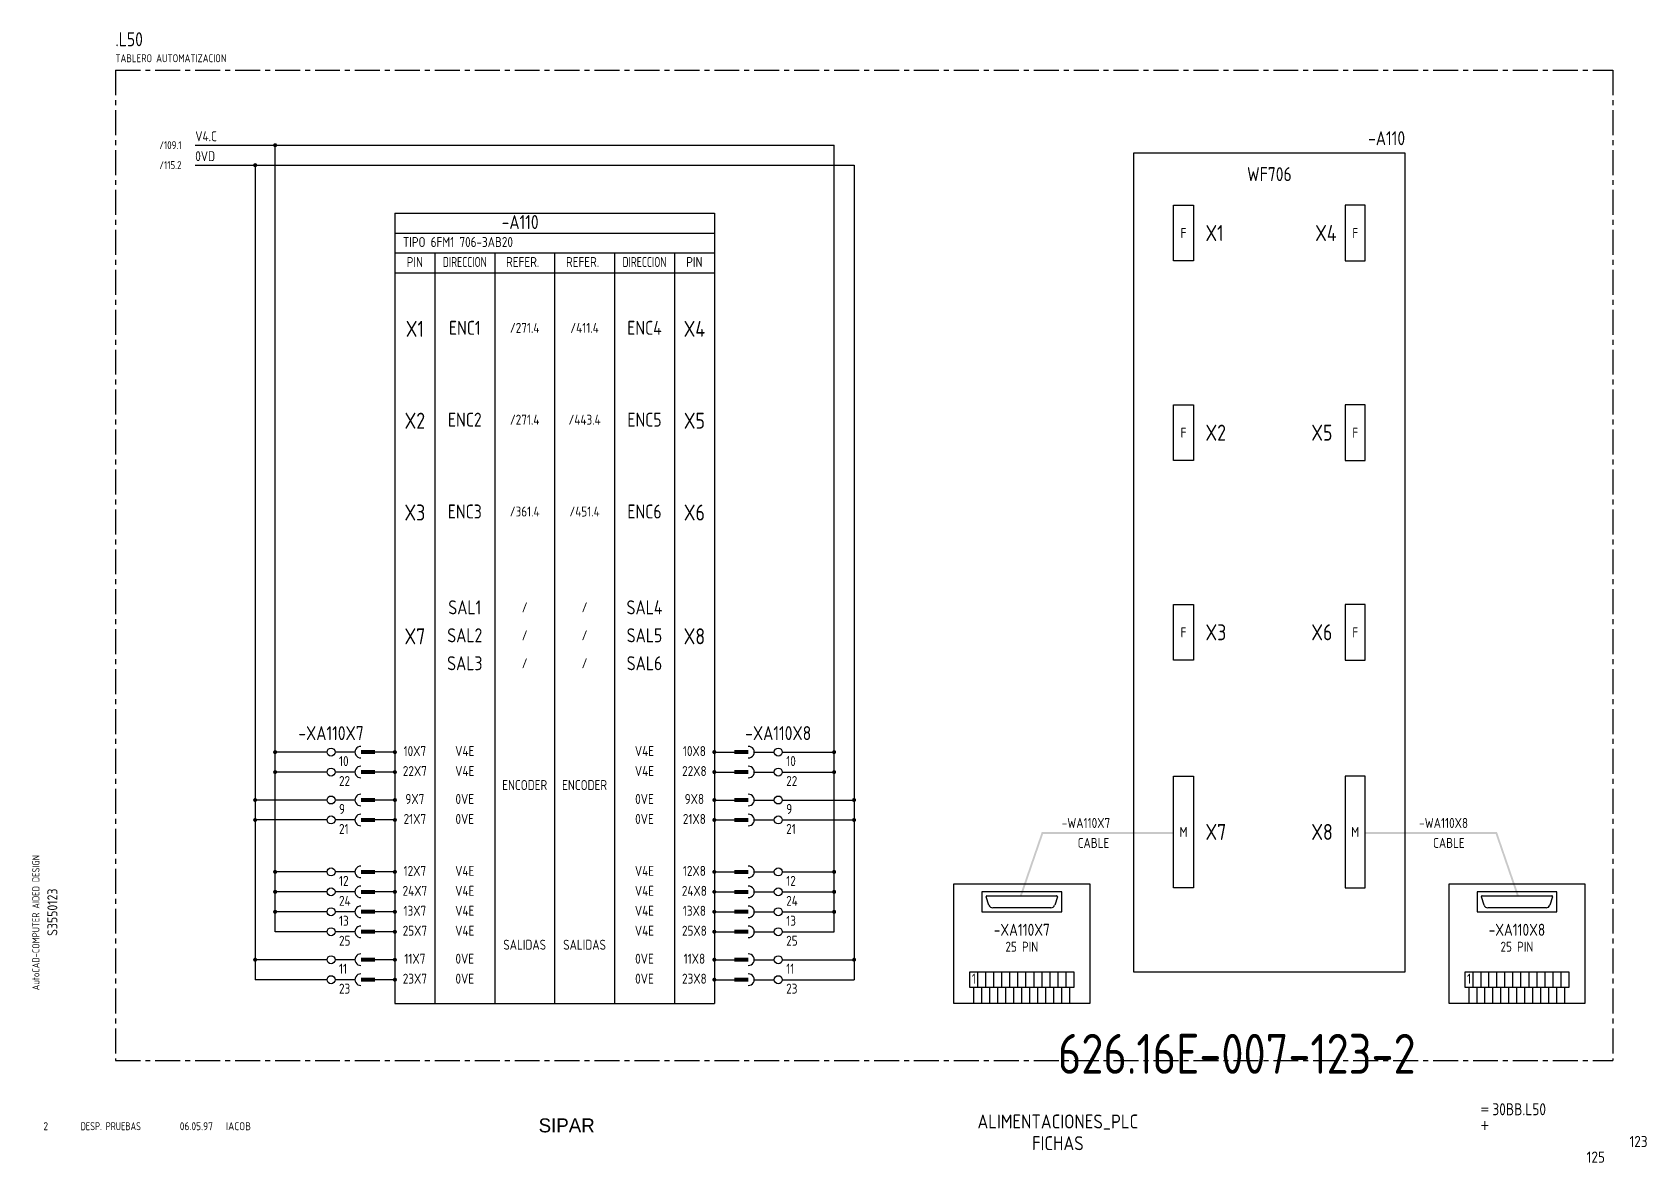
# Model space of a CAD drawing. Extents: x 10 to 983, y 6 to 547.
# Drawn here: x 9.7 to 414, y 5.6 to 288.8 of the extents above; entities that cross this region are included whole.
import ezdxf
from ezdxf.enums import TextEntityAlignment as Align

# ---------------------------------------------------------------- set-up
doc = ezdxf.new("R2010")
doc.units = 0
doc.header["$LTSCALE"] = 5
doc.header["$MEASUREMENT"] = 0
doc.linetypes.add('CENTER', pattern=[2, 1.25, -0.25, 0.25, -0.25])
doc.layers.get('0').update_dxf_attribs({"linetype": 'CONTINUOUS'})
doc.layers.add('3', color=3, linetype='CONTINUOUS')
doc.layers.add('CART', color=7, linetype='CONTINUOUS')
doc.styles.add('DIN', font='DIN.shx', dxfattribs={"width": 0.85})
doc.styles.add('N', font='ROMANS', dxfattribs={"width": 0.85, "height": 3})
doc.styles.add('X', font='UNIV.SHX', dxfattribs={"height": 3.5})

# ---------------------------------------------------------------- blocks, each defined once
blk = doc.blocks.new('B5-3')
at = {"linetype": 'Continuous', "const_width": 0.5}
blk.add_lwpolyline([(-0.25, 0, 1), (0.25, 0, 1)], format="xyb", close=True, dxfattribs=at)
blk = doc.blocks.new('REV2')
at = {"color": 3, "style": 'DIN'}
for s, width, p in [('2', 0.9, (12.45, 13.79)), ('DESP. PRUEBAS', 0.8, (21.76, 13.79)), ('06.05.97', 0.9, (46.59, 13.79)), ('IACOB', 0.9, (58.16, 13.79))]:
    blk.add_text(s, height=2, dxfattribs=dict(at, width=width)).set_placement(p)

msp = doc.modelspace()

# ---------------------------------------------------------------- linework, layer by layer
at = {"color": 3, "linetype": 'CENTER'}
for p, q in [((30.48, 279.27), (405.48, 279.27)), ((30.48, 279.27), (30.48, 31.23)), ((405.48, 279.27), (405.48, 31.23)), ((30.48, 31.23), (405.48, 31.23))]:
    msp.add_line(p, q, dxfattribs=at)
for p, q in [((50.48, 260.49), (210.48, 260.49)), ((70.48, 63.49), (70.48, 260.49)), ((210.48, 63.49), (210.48, 260.49)), ((50.48, 255.49), (215.48, 255.49)), ((65.48, 255.49), (65.48, 51.49)), ((215.48, 255.49), (215.48, 51.49)), ((295.48, 245.49), (300.48, 245.49)), ((295.48, 231.49), (295.48, 245.49)), ((300.48, 245.49), (300.48, 231.49)), ((338.48, 245.49), (338.48, 231.49)), ((343.48, 245.49), (338.48, 245.49)), ((343.48, 231.49), (343.48, 245.49)), ((300.48, 231.49), (295.48, 231.49)), ((338.48, 231.49), (343.48, 231.49)), ((295.48, 181.49), (295.48, 195.49)), ((295.48, 195.49), (300.48, 195.49)), ((300.48, 195.49), (300.48, 181.49)), ((343.48, 195.49), (338.48, 195.49)), ((338.48, 195.49), (338.48, 181.49)), ((343.48, 181.49), (343.48, 195.49)), ((300.48, 181.49), (295.48, 181.49)), ((338.48, 181.49), (343.48, 181.49)), ((295.48, 145.49), (300.48, 145.49)), ((295.48, 131.49), (295.48, 145.49)), ((300.48, 145.49), (300.48, 131.49)), ((338.48, 145.49), (338.48, 131.49)), ((343.48, 145.49), (338.48, 145.49)), ((343.48, 131.49), (343.48, 145.49)), ((300.48, 131.49), (295.48, 131.49)), ((338.48, 131.49), (343.48, 131.49)), ((83.48, 108.49), (70.48, 108.49)), ((90.48, 108.49), (85.48, 108.49)), ((100.48, 108.49), (95.48, 108.49)), ((180.48, 108.49), (185.48, 108.49)), ((190.48, 108.49), (195.48, 108.49)), ((197.48, 108.49), (210.48, 108.49)), ((83.48, 103.49), (70.48, 103.49)), ((90.48, 103.49), (85.48, 103.49)), ((100.48, 103.49), (95.48, 103.49)), ((180.48, 103.49), (185.48, 103.49)), ((190.48, 103.49), (195.48, 103.49)), ((197.48, 103.49), (210.48, 103.49)), ((295.48, 74.49), (295.48, 102.49)), ((295.48, 102.49), (300.48, 102.49)), ((300.48, 102.49), (300.48, 74.49)), ((343.48, 102.49), (338.48, 102.49)), ((338.48, 102.49), (338.48, 74.49)), ((343.48, 74.49), (343.48, 102.49)), ((83.48, 96.49), (65.48, 96.49)), ((90.48, 96.49), (85.48, 96.49)), ((100.48, 96.49), (95.48, 96.49)), ((180.48, 96.49), (185.48, 96.49)), ((190.48, 96.49), (195.48, 96.49)), ((197.48, 96.49), (215.48, 96.49)), ((83.48, 91.49), (65.48, 91.49)), ((90.48, 91.49), (85.48, 91.49)), ((100.48, 91.49), (95.48, 91.49)), ((180.48, 91.49), (185.48, 91.49)), ((190.48, 91.49), (195.48, 91.49)), ((197.48, 91.49), (215.48, 91.49)), ((83.48, 78.49), (70.48, 78.49)), ((90.48, 78.49), (85.48, 78.49)), ((100.48, 78.49), (95.48, 78.49)), ((180.48, 78.49), (185.48, 78.49)), ((190.48, 78.49), (195.48, 78.49)), ((197.48, 78.49), (210.48, 78.49)), ((83.48, 73.49), (70.48, 73.49)), ((90.48, 73.49), (85.48, 73.49)), ((100.48, 73.49), (95.48, 73.49)), ((180.48, 73.49), (185.48, 73.49)), ((190.48, 73.49), (195.48, 73.49)), ((197.48, 73.49), (210.48, 73.49)), ((240.48, 45.49), (240.48, 75.49)), ((240.48, 75.49), (274.48, 75.49)), ((247.48, 73.49), (247.48, 68.49)), ((267.48, 73.49), (247.48, 73.49)), ((267.48, 68.49), (267.48, 73.49)), ((274.48, 75.49), (274.48, 45.49)), ((300.48, 74.49), (295.48, 74.49)), ((338.48, 74.49), (343.48, 74.49)), ((364.48, 75.49), (398.48, 75.49)), ((364.48, 45.49), (364.48, 75.49)), ((391.48, 73.49), (371.48, 73.49)), ((371.48, 73.49), (371.48, 68.49)), ((391.48, 68.49), (391.48, 73.49)), ((398.48, 75.49), (398.48, 45.49)), ((249.25, 70.18), (248.57, 72.23)), ((248.76, 72.49), (266.2, 72.49)), ((264.76, 69.49), (250.2, 69.49)), ((266.39, 72.23), (265.71, 70.18)), ((373.25, 70.18), (372.57, 72.23)), ((372.76, 72.49), (390.2, 72.49)), ((388.76, 69.49), (374.2, 69.49)), ((390.39, 72.23), (389.71, 70.18)), ((83.48, 68.49), (70.48, 68.49)), ((90.48, 68.49), (85.48, 68.49)), ((100.48, 68.49), (95.48, 68.49)), ((180.48, 68.49), (185.48, 68.49)), ((190.48, 68.49), (195.48, 68.49)), ((197.48, 68.49), (210.48, 68.49)), ((247.48, 68.49), (267.48, 68.49)), ((371.48, 68.49), (391.48, 68.49)), ((83.48, 63.49), (70.48, 63.49)), ((90.48, 63.49), (85.48, 63.49)), ((100.48, 63.49), (95.48, 63.49)), ((180.48, 63.49), (185.48, 63.49)), ((190.48, 63.49), (195.48, 63.49)), ((197.48, 63.49), (210.48, 63.49)), ((83.48, 56.49), (65.48, 56.49)), ((90.48, 56.49), (85.48, 56.49)), ((100.48, 56.49), (95.48, 56.49)), ((180.48, 56.49), (185.48, 56.49)), ((190.48, 56.49), (195.48, 56.49)), ((197.48, 56.49), (215.48, 56.49)), ((244.48, 49.49), (244.48, 53.49)), ((244.48, 53.49), (270.48, 53.49)), ((246.48, 49.49), (246.48, 53.49)), ((248.48, 49.49), (248.48, 53.49)), ((250.48, 49.49), (250.48, 53.49)), ((252.48, 49.49), (252.48, 53.49)), ((254.48, 49.49), (254.48, 53.49)), ((256.48, 49.49), (256.48, 53.49)), ((258.48, 49.49), (258.48, 53.49)), ((260.48, 53.49), (260.48, 49.49)), ((262.48, 53.49), (262.48, 49.49)), ((264.48, 53.49), (264.48, 49.49)), ((266.48, 53.49), (266.48, 49.49)), ((268.48, 53.49), (268.48, 49.49)), ((270.48, 53.49), (270.48, 49.49)), ((368.48, 53.49), (394.48, 53.49)), ((368.48, 49.49), (368.48, 53.49)), ((370.48, 49.49), (370.48, 53.49)), ((372.48, 49.49), (372.48, 53.49)), ((374.48, 49.49), (374.48, 53.49)), ((376.48, 49.49), (376.48, 53.49)), ((378.48, 49.49), (378.48, 53.49)), ((380.48, 49.49), (380.48, 53.49)), ((382.48, 49.49), (382.48, 53.49)), ((384.48, 53.49), (384.48, 49.49)), ((386.48, 53.49), (386.48, 49.49)), ((388.48, 53.49), (388.48, 49.49)), ((390.48, 53.49), (390.48, 49.49)), ((392.48, 53.49), (392.48, 49.49)), ((394.48, 53.49), (394.48, 49.49)), ((83.48, 51.49), (65.48, 51.49)), ((90.48, 51.49), (85.48, 51.49)), ((100.48, 51.49), (95.48, 51.49)), ((180.48, 51.49), (185.48, 51.49)), ((190.48, 51.49), (195.48, 51.49)), ((197.48, 51.49), (215.48, 51.49)), ((270.48, 49.49), (244.48, 49.49)), ((245.48, 45.49), (245.48, 49.49)), ((247.48, 45.49), (247.48, 49.49)), ((249.48, 45.49), (249.48, 49.49)), ((251.48, 45.49), (251.48, 49.49)), ((253.48, 45.49), (253.48, 49.49)), ((255.48, 45.49), (255.48, 49.49)), ((257.48, 45.49), (257.48, 49.49)), ((259.48, 45.49), (259.48, 49.49)), ((261.48, 45.49), (261.48, 49.49)), ((263.48, 45.49), (263.48, 49.49)), ((265.48, 45.49), (265.48, 49.49)), ((267.48, 45.49), (267.48, 49.49)), ((269.48, 45.49), (269.48, 49.49)), ((394.48, 49.49), (368.48, 49.49)), ((369.48, 45.49), (369.48, 49.49)), ((371.48, 45.49), (371.48, 49.49)), ((373.48, 45.49), (373.48, 49.49)), ((375.48, 45.49), (375.48, 49.49)), ((377.48, 45.49), (377.48, 49.49)), ((379.48, 45.49), (379.48, 49.49)), ((381.48, 45.49), (381.48, 49.49)), ((383.48, 45.49), (383.48, 49.49)), ((385.48, 45.49), (385.48, 49.49)), ((387.48, 45.49), (387.48, 49.49)), ((389.48, 45.49), (389.48, 49.49)), ((391.48, 45.49), (391.48, 49.49)), ((393.48, 45.49), (393.48, 49.49)), ((274.48, 45.49), (240.48, 45.49)), ((398.48, 45.49), (364.48, 45.49))]:
    msp.add_line(p, q)
at = {"linetype": 'Continuous', "const_width": 0.5}
msp.add_lwpolyline([(65.23, 255.49, 1), (65.73, 255.49, 1)], format="xyb", close=True, dxfattribs=at)
for centre in [(84.48, 108.49), (196.48, 108.49), (84.48, 103.49), (196.48, 103.49), (84.48, 96.49), (196.48, 96.49), (84.48, 91.49), (196.48, 91.49), (84.48, 78.49), (196.48, 78.49), (84.48, 73.49), (196.48, 73.49), (84.48, 68.49), (196.48, 68.49), (84.48, 63.49), (196.48, 63.49), (84.48, 56.49), (196.48, 56.49), (84.48, 51.49), (196.48, 51.49)]:
    msp.add_circle(centre, 1)
for centre, radius, start, end in [((91.92, 108.49), 1.44, 87.5221, 272.4779), ((189.04, 108.49), 1.44, 267.5221, 92.4779), ((91.92, 103.49), 1.44, 87.5221, 272.4779), ((189.04, 103.49), 1.44, 267.5221, 92.4779), ((91.92, 96.49), 1.44, 87.5221, 272.4779), ((189.04, 96.49), 1.44, 267.5221, 92.4779), ((91.92, 91.49), 1.44, 87.5221, 272.4779), ((189.04, 91.49), 1.44, 267.5221, 92.4779), ((91.92, 78.49), 1.44, 87.5221, 272.4779), ((189.04, 78.49), 1.44, 267.5221, 92.4779), ((91.92, 73.49), 1.44, 87.5221, 272.4779), ((189.04, 73.49), 1.44, 267.5221, 92.4779), ((91.92, 68.49), 1.44, 87.5221, 272.4779), ((189.04, 68.49), 1.44, 267.5221, 92.4779), ((248.76, 72.29), 0.2, 90, 198.4349), ((250.2, 70.49), 1, 198.4349, 270), ((264.76, 70.49), 1, 270, 341.5651), ((266.2, 72.29), 0.2, 341.5651, 90), ((372.76, 72.29), 0.2, 90, 198.4349), ((374.2, 70.49), 1, 198.4349, 270), ((388.76, 70.49), 1, 270, 341.5651), ((390.2, 72.29), 0.2, 341.5651, 90), ((91.92, 63.49), 1.44, 87.5221, 272.4779), ((189.04, 63.49), 1.44, 267.5221, 92.4779), ((91.92, 56.49), 1.44, 87.5221, 272.4779), ((189.04, 56.49), 1.44, 267.5221, 92.4779), ((91.92, 51.49), 1.44, 87.5221, 272.4779), ((189.04, 51.49), 1.44, 267.5221, 92.4779)]:
    msp.add_arc(centre, radius, start, end)
for points in [[(91.98, 107.99), (91.98, 108.99), (95.48, 107.99), (95.48, 108.99)], [(188.98, 107.99), (188.98, 108.99), (185.48, 107.99), (185.48, 108.99)], [(91.98, 102.99), (91.98, 103.99), (95.48, 102.99), (95.48, 103.99)], [(188.98, 102.99), (188.98, 103.99), (185.48, 102.99), (185.48, 103.99)], [(91.98, 95.99), (91.98, 96.99), (95.48, 95.99), (95.48, 96.99)], [(188.98, 95.99), (188.98, 96.99), (185.48, 95.99), (185.48, 96.99)], [(91.98, 90.99), (91.98, 91.99), (95.48, 90.99), (95.48, 91.99)], [(188.98, 90.99), (188.98, 91.99), (185.48, 90.99), (185.48, 91.99)], [(256.98, 72.49), (257.48, 72.49), (262.48, 88.49), (262.98, 88.49)], [(262.48, 88.49), (262.48, 87.99), (295.48, 88.49), (295.48, 87.99)], [(376.48, 88.49), (376.48, 87.99), (343.48, 88.49), (343.48, 87.99)], [(381.98, 72.49), (381.48, 72.49), (376.48, 88.49), (375.98, 88.49)], [(91.98, 77.99), (91.98, 78.99), (95.48, 77.99), (95.48, 78.99)], [(188.98, 77.99), (188.98, 78.99), (185.48, 77.99), (185.48, 78.99)], [(91.98, 72.99), (91.98, 73.99), (95.48, 72.99), (95.48, 73.99)], [(188.98, 72.99), (188.98, 73.99), (185.48, 72.99), (185.48, 73.99)], [(91.98, 67.99), (91.98, 68.99), (95.48, 67.99), (95.48, 68.99)], [(188.98, 67.99), (188.98, 68.99), (185.48, 67.99), (185.48, 68.99)], [(91.98, 62.99), (91.98, 63.99), (95.48, 62.99), (95.48, 63.99)], [(188.98, 62.99), (188.98, 63.99), (185.48, 62.99), (185.48, 63.99)], [(91.98, 55.99), (91.98, 56.99), (95.48, 55.99), (95.48, 56.99)], [(188.98, 55.99), (188.98, 56.99), (185.48, 55.99), (185.48, 56.99)], [(91.98, 50.99), (91.98, 51.99), (95.48, 50.99), (95.48, 51.99)], [(188.98, 50.99), (188.98, 51.99), (185.48, 50.99), (185.48, 51.99)]]:
    msp.add_solid(points)
at = {"layer": '3'}
for p, q in [((353.48, 258.49), (285.48, 258.49)), ((285.48, 258.49), (285.48, 53.49)), ((353.48, 53.49), (353.48, 258.49)), ((100.48, 243.49), (180.48, 243.49)), ((100.48, 243.49), (100.48, 45.49)), ((180.48, 243.49), (180.48, 45.49)), ((100.48, 238.49), (180.48, 238.49)), ((100.48, 233.49), (180.48, 233.49)), ((110.48, 233.49), (110.48, 45.49)), ((125.48, 233.49), (125.48, 45.49)), ((140.48, 233.49), (140.48, 45.49)), ((155.48, 233.49), (155.48, 45.49)), ((170.48, 233.49), (170.48, 45.49)), ((100.48, 228.49), (180.48, 228.49)), ((285.48, 53.49), (353.48, 53.49)), ((100.48, 45.49), (180.48, 45.49))]:
    msp.add_line(p, q, dxfattribs=at)

# ---------------------------------------------------------------- block references
for p in [(70.48, 260.49), (70.48, 108.49), (100.48, 108.49), (70.48, 103.49), (100.48, 103.49), (65.48, 96.49), (100.48, 96.49), (65.48, 91.49), (100.48, 91.49), (70.48, 78.49), (100.48, 78.49), (70.48, 73.49), (100.48, 73.49), (70.48, 68.49), (100.48, 68.49), (100.48, 63.49), (65.48, 56.49), (100.48, 56.49), (100.48, 51.49)]:
    msp.add_blockref('B5-3', p)
at = {"xscale": -1}
for p in [(180.48, 108.49), (210.48, 108.49), (180.48, 103.49), (210.48, 103.49), (180.48, 96.49), (215.48, 96.49), (180.48, 91.49), (215.48, 91.49), (180.48, 78.49), (210.48, 78.49), (180.48, 73.49), (210.48, 73.49), (180.48, 68.49), (210.48, 68.49), (180.48, 63.49), (180.48, 56.49), (215.48, 56.49), (180.48, 51.49)]:
    msp.add_blockref('B5-3', p, dxfattribs=at)
at = {"linetype": 'Continuous'}
msp.add_blockref('REV2', (0, 0), dxfattribs=at)

# ---------------------------------------------------------------- texts
at = {"color": 3, "style": 'DIN', "width": 0.85}
msp.add_text('.L50', height=3.5, dxfattribs=at).set_placement((30.48, 285.27))
at = {"style": 'DIN', "width": 0.85}
for s, height, p in [('TABLERO AUTOMATIZACION', 2, (30.48, 281.27)), ('V4.C', 2.5, (50.48, 261.49)), ('/109.1', 2, (41.48, 259.49)), ('0VD', 2.5, (50.48, 256.49)), ('/115.2', 2, (41.48, 254.49)), ('TIPO 6FM1 706-3AB20', 2.5, (102.48, 234.99)), ('10', 2.5, (86.48, 104.99)), ('10', 2.5, (198.48, 104.99)), ('22', 2.5, (86.48, 99.99)), ('22', 2.5, (198.48, 99.99)), ('9', 2.5, (86.48, 92.99)), ('9', 2.5, (198.48, 92.99)), ('21', 2.5, (86.48, 87.99)), ('21', 2.5, (198.48, 87.99)), ('-WA110X7', 2.5, (267.48, 89.49)), ('-WA110X8', 2.5, (357, 89.49)), ('CABLE', 2.5, (271.48, 84.49)), ('CABLE', 2.5, (360.48, 84.49)), ('12', 2.5, (86.48, 74.99)), ('12', 2.5, (198.48, 74.99)), ('24', 2.5, (86.48, 69.99)), ('24', 2.5, (198.48, 69.99)), ('13', 2.5, (86.48, 64.99)), ('13', 2.5, (198.48, 64.99)), ('25', 2.5, (86.48, 59.99)), ('25', 2.5, (198.48, 59.99)), ('11', 2.5, (86.48, 52.99)), ('11', 2.5, (198.48, 52.99)), ('23', 2.5, (86.48, 47.99)), ('23', 2.5, (198.48, 47.99))]:
    msp.add_text(s, height=height, dxfattribs=at).set_placement(p)
for s, p in [('F', (297.98, 238.49)), ('F', (340.98, 238.49)), ('F', (297.98, 188.49)), ('F', (340.98, 188.49)), ('F', (297.98, 138.49)), ('F', (340.98, 138.49)), ('M', (297.98, 88.49)), ('M', (340.98, 88.49))]:
    msp.add_text(s, height=2.5, dxfattribs=at).set_placement(p, align=Align.MIDDLE)
for s, p in [('PIN', (105.48, 229.99)), ('REFER.', (132.48, 229.99)), ('REFER.', (147.48, 229.99)), ('PIN', (175.48, 229.99)), ('/271.4', (132.98, 213.49)), ('/411.4', (147.98, 213.49)), ('/271.4', (132.98, 190.49)), ('/443.4', (147.98, 190.49)), ('/361.4', (132.98, 167.49)), ('/451.4', (147.98, 167.49)), ('/', (132.98, 143.49)), ('/', (147.98, 143.49)), ('/', (132.98, 136.49)), ('/', (147.98, 136.49)), ('/', (132.98, 129.49)), ('/', (147.98, 129.49)), ('10X7', (105.48, 107.49)), ('V4E', (117.98, 107.49)), ('V4E', (162.98, 107.49)), ('10X8', (175.48, 107.49)), ('22X7', (105.48, 102.49)), ('V4E', (117.98, 102.49)), ('ENCODER', (132.98, 98.99)), ('ENCODER', (147.98, 98.99)), ('V4E', (162.98, 102.49)), ('22X8', (175.48, 102.49)), ('9X7', (105.48, 95.49)), ('0VE', (117.98, 95.49)), ('0VE', (162.98, 95.49)), ('9X8', (175.48, 95.49)), ('21X7', (105.48, 90.49)), ('0VE', (117.98, 90.49)), ('0VE', (162.98, 90.49)), ('21X8', (175.48, 90.49)), ('12X7', (105.48, 77.49)), ('V4E', (117.98, 77.49)), ('V4E', (162.98, 77.49)), ('12X8', (175.48, 77.49)), ('24X7', (105.48, 72.49)), ('V4E', (117.98, 72.49)), ('V4E', (162.98, 72.49)), ('24X8', (175.48, 72.49)), ('13X7', (105.48, 67.49)), ('V4E', (117.98, 67.49)), ('V4E', (162.98, 67.49)), ('13X8', (175.48, 67.49)), ('25X7', (105.48, 62.49)), ('V4E', (117.98, 62.49)), ('V4E', (162.98, 62.49)), ('25X8', (175.48, 62.49)), ('SALIDAS', (132.98, 58.99)), ('SALIDAS', (147.98, 58.99)), ('25 PIN', (257.48, 58.49)), ('25 PIN', (381.48, 58.49)), ('11X7', (105.48, 55.49)), ('0VE', (117.98, 55.49)), ('0VE', (162.98, 55.49)), ('11X8', (175.48, 55.49)), ('23X7', (105.48, 50.49)), ('0VE', (117.98, 50.49)), ('0VE', (162.98, 50.49)), ('23X8', (175.48, 50.49)), ('1', (245.48, 50.49)), ('1', (369.48, 50.49))]:
    msp.add_text(s, height=2.5, dxfattribs=at).set_placement(p, align=Align.CENTER)
at = {"style": 'DIN', "width": 0.596129}
for p, p2 in [((112.48, 229.99), (123.48, 229.99)), ((157.48, 229.99), (168.48, 229.99))]:
    msp.add_text('DIRECCION', height=2.5, dxfattribs=at).set_placement(p, p2, align=Align.FIT)
at = {"color": 2, "insert": (266.51, 37.92), "char_height": 10, "width": 111.0411, "attachment_point": 1, "style": 'DIN'}
msp.add_mtext('626.16E-007-123-2', dxfattribs=at)
at = {"layer": '3', "style": 'DIN', "width": 0.85}
for p in [(353.48, 260.49), (136.48, 239.49)]:
    msp.add_text('-A110', height=3.5, dxfattribs=at).set_placement(p, align=Align.RIGHT)
for s, height, p in [('WF706', 3.5, (319.48, 251.49)), ('X1', 4, (105.48, 212.49)), ('ENC1', 3.5, (117.98, 212.99)), ('ENC4', 3.5, (162.98, 212.99)), ('X4', 4, (175.48, 212.49)), ('X2', 4, (105.48, 189.49)), ('ENC2', 3.5, (117.98, 189.99)), ('ENC5', 3.5, (162.98, 189.99)), ('X5', 4, (175.48, 189.49)), ('X3', 4, (105.48, 166.49)), ('ENC3', 3.5, (117.98, 166.99)), ('ENC6', 3.5, (162.98, 166.99)), ('X6', 4, (175.48, 166.49)), ('SAL1', 3.5, (117.98, 142.99)), ('SAL4', 3.5, (162.98, 142.99)), ('X7', 4, (105.48, 135.49)), ('SAL2', 3.5, (117.98, 135.99)), ('SAL5', 3.5, (162.98, 135.99)), ('X8', 4, (175.48, 135.49)), ('SAL3', 3.5, (117.98, 128.99)), ('SAL6', 3.5, (162.98, 128.99)), ('-XA110X7', 3.5, (84.48, 111.49)), ('-XA110X8', 3.5, (196.48, 111.49)), ('-XA110X7', 3, (257.48, 62.49)), ('-XA110X8', 3, (381.48, 62.49))]:
    msp.add_text(s, height=height, dxfattribs=at).set_placement(p, align=Align.CENTER)
for s, p in [('X1', (303.48, 236.49)), ('X4', (330.95, 236.49)), ('X2', (303.48, 186.49)), ('X5', (329.98, 186.49)), ('X3', (303.48, 136.49)), ('X6', (329.98, 136.49)), ('X7', (303.48, 86.49)), ('X8', (329.98, 86.49))]:
    msp.add_text(s, height=4, dxfattribs=at).set_placement(p)
at = {"layer": 'CART', "color": 1, "style": 'DIN', "width": 0.9}
msp.add_text('AutoCAD-COMPUTER AIDED DESIGN', height=1.8, rotation=90, dxfattribs=at).set_placement((11.47, 48.84))
at = {"layer": 'CART', "color": 3, "style": 'N', "width": 0.85}
for s, p in [('=', (372.24, 17.91)), ('+', (372.24, 13.87))]:
    msp.add_text(s, height=2.5, dxfattribs=at).set_placement(p)
at = {"layer": 'CART', "color": 3, "style": 'DIN', "width": 0.9, "flags": 1}
msp.add_attdef('S3550123', text='', height=2.5, rotation=90, dxfattribs=at).set_placement((15.95, 68.38), align=Align.CENTER)
at = {"layer": 'CART', "color": 3, "style": 'DIN', "width": 0.85}
msp.add_attdef('30BB.L50', text='', height=3, dxfattribs=at).set_placement((375.33, 16.63), align=Align.BOTTOM_LEFT)
at = {"layer": 'CART', "color": 6, "style": 'X', "flags": 1}
msp.add_attdef('SIPAR', text='', height=3.5, dxfattribs=at).set_placement((143.5, 15), align=Align.MIDDLE)
at = {"layer": 'CART', "color": 2, "style": 'DIN', "width": 0.9, "flags": 1}
for tag, p in [('ALIMENTACIONES_PLC', (266.5, 15.81)), ('FICHAS', (266.5, 10.54))]:
    msp.add_attdef(tag, text='', height=3.5, dxfattribs=at).set_placement(p, align=Align.MIDDLE)
msp.add_attdef('123', text='', height=2.8, dxfattribs=at).set_placement((414.2, 9.56), align=Align.RIGHT)
at = {"layer": 'CART', "color": 7, "style": 'DIN', "width": 0.9, "flags": 1}
msp.add_attdef('125', (398.93, 5.65), '', height=2.8, dxfattribs=at)

doc.saveas('drawing.dxf')
